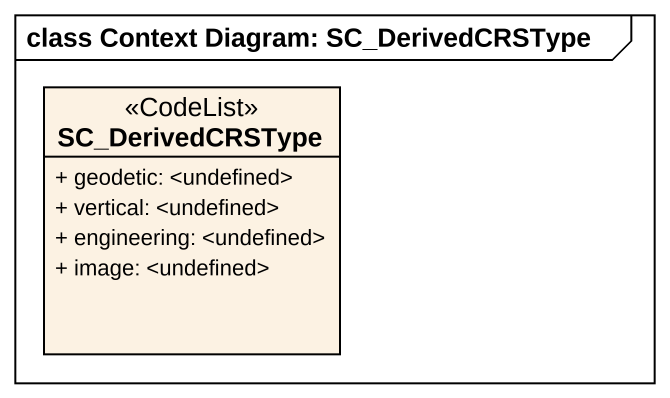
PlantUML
@startuml
mainframe class Context Diagram: SC_DerivedCRSType
hide circle
hide empty members
skinparam classAttributeIconSize 0
class SC_DerivedCRSType <<CodeList>> {
  + geodetic: <undefined>
  + vertical: <undefined>
  + engineering: <undefined>
  + image: <undefined>
}
@enduml
